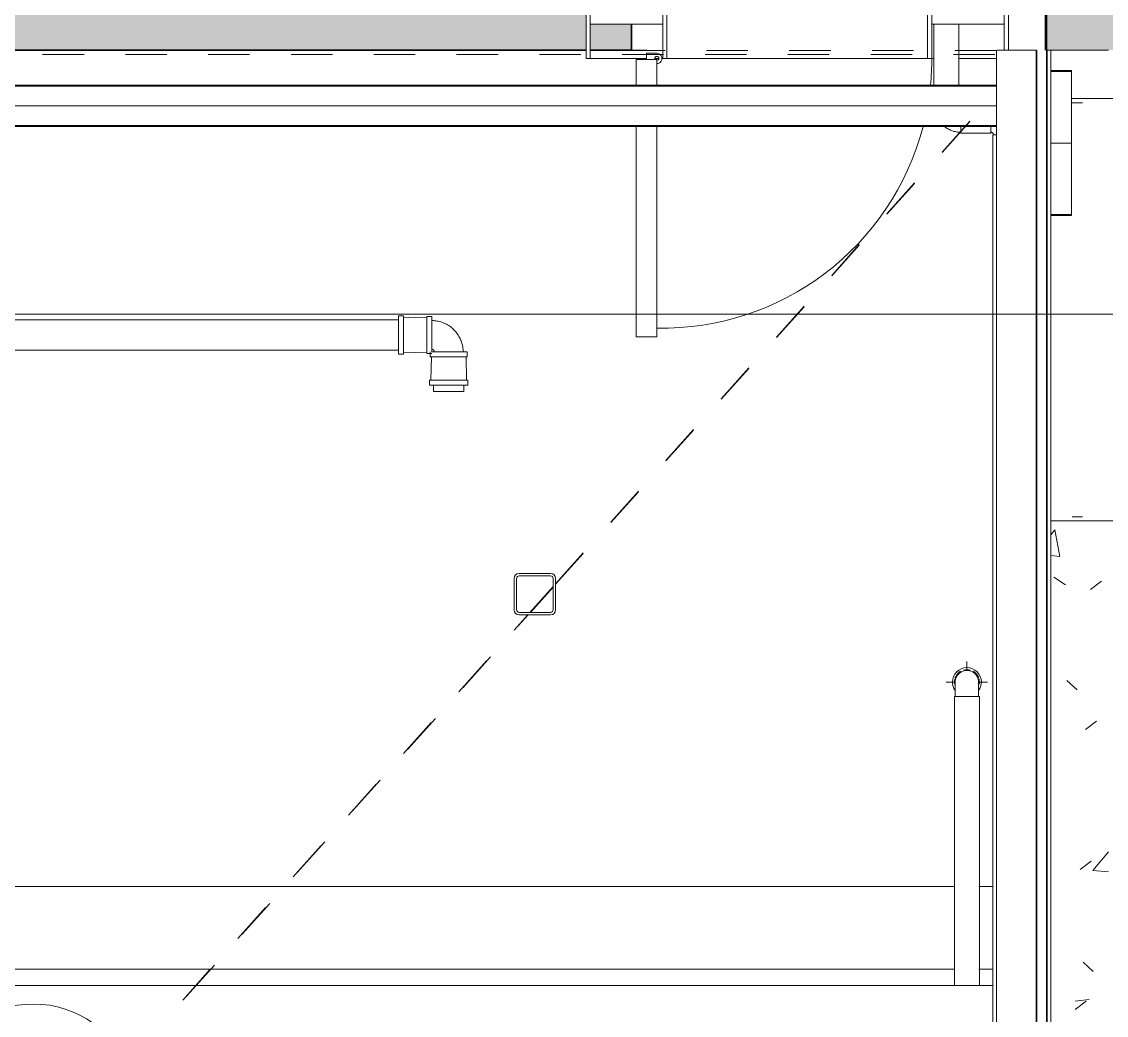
# Model space of a CAD drawing. Header units: metres. Extents: x -3 to 175, y -5 to 18.
# Drawn here: x 27.367 to 29.986, y 4.236 to 6.636 of the extents above; entities that cross this region are included whole.
import ezdxf

# ---------------------------------------------------------------- set-up
doc = ezdxf.new("R2010")
doc.units = ezdxf.units.M
doc.linetypes.add('Basculante', pattern=[0.003969, 0.002381, -0.001587])
for name, color, linetype, lineweight in [('A-DOOR', 7, 'Continuous', 9), ('A-DOOR-FRAM', 7, 'Continuous', 18), ('A-GENM', 7, 'Continuous', 9), ('A-WALL-PATT', 7, 'Continuous', 35), ('E-CABL-TRAY', 7, 'Continuous', 9), ('E-CABL-TRAY-CNTR', 7, 'Continuous', 9), ('G-ANNO-SYMB', 7, 'Continuous', 9), ('I-WALL', 7, 'Continuous', 9), ('M-EQPM', 7, 'Continuous', 9), ('P-PIPE', 7, 'Continuous', 9), ('P-PIPE-CNTR', 7, 'Continuous', 9), ('S-BEAM', 7, 'Continuous', 9), ('S-COLS', 7, 'Continuous', 9)]:
    doc.layers.add(name, color=color, linetype=linetype, lineweight=lineweight)
pattern_1 = [(50, (30.7992, 0), (0.728738, -0.06376), [0.0762, -0.8382]), (355, (30.7992, 0), (-0.14097, 0.764224), [0.06096, -0.67056]), (100.451, (30.85994, -0.0053), (0.58777, 0.700469), [0.06476, -0.71236]), (46.184, (30.7992, 0.2032), (1.084314, -0.168175), [0.1143, -1.257]), (96.636, (30.8896, 0.1892), (0.94999, 0.989753), [0.09714, -1.069]), (351.184, (30.7992, 0.2032), (0.94969, 0.990147), [0.09144, -1.006]), (21, (30.9008, 0.1524), (0.606457, -0.409065), [0.0762, -0.8382]), (326, (30.9008, 0.1524), (0.247208, 0.73675), [0.06096, -0.67056]), (71.451, (30.95135, 0.1183), (0.85367, 0.327687), [0.06476, -0.71236]), (37.5, (30.7992, 0), (0.0123552, 0.3382243), [0.03353, -0.6289, 0.03353, -0.64719, -0.6731]), (37.5, (30.7992, 0), (0.0123552, 0.3382243), [-1.343, 0.03353, -0.63957]), (7.5, (30.7992, 0), (0.2672815, 0.4007255), [0.03353, -0.35458, 0.03353, -0.61366, -0.25654]), (7.5, (30.7992, 0), (0.2672815, 0.4007255), [-1.035, 0.03353, -0.22301]), (327.5, (30.57264, 0), (0.5423632, -0.0229212), [0.03353, -0.22047, 0.03353, -0.75895, -1.052]), (327.5, (30.57264, 0), (0.5423632, -0.0229212), [-1.046, 0.03353, -1.018]), (317.5, (30.47104, 0), (0.592516, 0.101701), [0.03353, -0.29667, 0.03353, -0.49276, -0.74676]), (317.5, (30.47104, 0), (0.592516, 0.101701), [-0.85649, 0.03353, -0.71323])]

# ---------------------------------------------------------------- blocks, each defined once
blk = doc.blocks.new('M_Puerta Estancos - M_RVR_Puerta-Sector Estancos-2928855-N-Estancos')
at = {"layer": 'A-DOOR'}
for p, q in [((0.3892, 0.7675), (0.3392, 0.7675)), ((0.3392, 0.7675), (0.3392, 0.7075)), ((0.3892, 0.7075), (0.3892, 0.7675)), ((0.3392, 0.2594), (0.3392, 0.7075)), ((0.3892, 0.7075), (0.3892, 0.2594)), ((0.3392, 0.1575), (0.3392, 0.1594)), ((0.3392, 0.1575), (0.3392, 0.0975)), ((0.3892, 0.1594), (0.3892, 0.1575)), ((0.3892, 0.0975), (0.3892, 0.1575)), ((0.3392, 0.0975), (0.3892, 0.0975)), ((0.3392, 0.0825), (0.3642, 0.0825)), ((0.3642, 0.0825), (0.3642, 0.0971))]:
    blk.add_line(p, q, dxfattribs=at)
at = {"layer": 'A-DOOR', "lineweight": 18}
for p, q in [((-0.5, -0.0125), (-0.5, 0.0125)), ((-0.5, 0.0125), (-0.325, 0.0125)), ((-0.325, 0.0125), (-0.325, -0.0125)), ((0.325, -0.0125), (0.325, 0.0125)), ((0.325, 0.0125), (0.5, 0.0125)), ((0.5, 0.0125), (0.5, -0.0125)), ((-0.325, -0.0125), (-0.5, -0.0125)), ((0.5, -0.0125), (0.325, -0.0125))]:
    blk.add_line(p, q, dxfattribs=at)
at = {"layer": 'A-DOOR'}
for centre, radius, start, end in [((0.3267, 0.095), 0.6517, 88.901, 165.3428), ((0.3267, 0.095), 0.6517, 174.3114, 180), ((0.3392, 0.095), 0.0125, 105, 225), ((0.3392, 0.095), 0.0125, 90, 104.5579), ((0.3392, 0.095), 0.0125, 229.1113, 240), ((0.3392, 0.095), 0.0125, 245.1514, 270), ((0.3392, 0.095), 0.005, 90, 270), ((0.3392, 0.095), 0.005, 270, 30)]:
    blk.add_arc(centre, radius, start, end, dxfattribs=at)
at = {"layer": 'A-DOOR-FRAM', "lineweight": 9}
for p, q in [((-0.45, 0.095), (-0.4814, 0.095)), ((-0.3905, 0.095), (-0.45, 0.095)), ((-0.325, 0.095), (-0.3301, 0.095)), ((-0.265, 0.095), (-0.315, 0.095)), ((0.265, 0.095), (-0.265, 0.095)), ((0.315, 0.095), (0.265, 0.095)), ((0.3267, 0.095), (0.325, 0.095)), ((0.3442, 0.095), (0.3342, 0.095)), ((0.45, 0.095), (0.3642, 0.095)), ((0.5, 0.095), (0.45, 0.095)), ((-0.4814, -0.095), (-0.45, -0.095)), ((-0.45, -0.095), (-0.3905, -0.095)), ((-0.3301, -0.095), (-0.325, -0.095)), ((-0.315, -0.095), (-0.265, -0.095)), ((-0.265, -0.095), (0.265, -0.095)), ((0.265, -0.095), (0.315, -0.095)), ((0.325, -0.095), (0.45, -0.095)), ((0.45, -0.095), (0.5, -0.095))]:
    blk.add_line(p, q, dxfattribs=at)
at = {"layer": 'A-DOOR-FRAM'}
for p, q in [((-0.325, 0.0856), (-0.325, 0.095)), ((-0.325, 0.095), (-0.315, 0.095)), ((-0.325, 0.0756), (-0.325, 0.0851)), ((-0.315, 0.095), (-0.315, 0.0856)), ((-0.315, 0.0851), (-0.315, 0.0756)), ((0.315, 0.0756), (0.315, 0.095)), ((0.315, 0.095), (0.325, 0.095)), ((0.325, 0.095), (0.325, 0.0756)), ((0.5, 0.0756), (0.5, 0.095)), ((0.5, 0.095), (0.51, 0.095)), ((0.51, 0.095), (0.51, 0.0756)), ((-0.51, -0.0849), (-0.51, 0.075)), ((-0.5, 0.075), (-0.5, -0.0849)), ((-0.325, -0.0849), (-0.325, 0.0756)), ((-0.315, 0.0756), (-0.315, -0.0849)), ((0.315, -0.0849), (0.315, 0.0756)), ((0.325, 0.0756), (0.325, -0.0849)), ((0.5, -0.0849), (0.5, 0.0756)), ((0.51, 0.0756), (0.51, -0.0849)), ((-0.325, -0.095), (-0.325, -0.0856)), ((-0.315, -0.095), (-0.325, -0.095)), ((-0.315, -0.0856), (-0.315, -0.095)), ((0.315, -0.095), (0.315, -0.0856)), ((0.325, -0.095), (0.315, -0.095)), ((0.325, -0.0856), (0.325, -0.095)), ((0.5, -0.095), (0.5, -0.0856)), ((0.51, -0.095), (0.5, -0.095)), ((0.51, -0.0856), (0.51, -0.095))]:
    blk.add_line(p, q, dxfattribs=at)
blk = doc.blocks.new('M_Puerta Estancos - M_RVR_Puerta-Sector Estancos-2928864-N-Estancos')
at = {"layer": 'A-DOOR'}
for p, q in [((-0.5, 0.0125), (-0.5, -0.0125)), ((0.5, -0.0125), (0.5, 0.0125)), ((0.3892, -0.0975), (0.3392, -0.0975)), ((0.3392, -0.0975), (0.3392, -0.1575)), ((0.3642, -0.0975), (0.3642, -0.095)), ((0.3892, -0.1575), (0.3892, -0.0975)), ((0.3392, -0.7075), (0.3392, -0.1575)), ((0.3892, -0.1575), (0.3892, -0.7075)), ((0.3392, -0.7075), (0.3392, -0.7675)), ((0.3892, -0.7675), (0.3892, -0.7075)), ((0.3392, -0.7675), (0.3892, -0.7675))]:
    blk.add_line(p, q, dxfattribs=at)
for centre, radius, start, end in [((0.3267, -0.095), 0.6517, 180, 271.099), ((0.3392, -0.095), 0.0125, 180, 270), ((0.3392, -0.095), 0.005, 180, 270), ((0.3392, -0.095), 0.005, 330, 360)]:
    blk.add_arc(centre, radius, start, end, dxfattribs=at)
at = {"layer": 'A-DOOR-FRAM', "lineweight": 9}
for p, q in [((-0.51, 0.0642), (-0.51, -0.095)), ((0.51, -0.095), (0.51, 0.0146)), ((-0.51, -0.095), (-0.45, -0.095)), ((0.45, -0.095), (-0.45, -0.095)), ((0.45, -0.095), (0.51, -0.095))]:
    blk.add_line(p, q, dxfattribs=at)
blk = doc.blocks.new('M_Estanque Alimentación - M_Estanque Alimentación-2947143-N-Estancos')
at = {"layer": 'A-GENM', "color": 9, "linetype": 'Basculante', "true_color": 0xc0c0c0}
for p, q in [((-2.6838, 2.3255), (-2.6838, -2.378)), ((-2.6738, -2.378), (-2.6738, 2.3255)), ((-1.3954, 1.2608), (-2.5845, 2.3255)), ((-1.3942, 1.2608), (-2.5833, 2.3255)), ((-1.3264, 1.1991), (-1.3887, 1.2548)), ((-1.3264, 1.2001), (-1.3875, 1.2548)), ((-0.1017, 0.1035), (-1.3204, 1.1947)), ((-0.0917, 0.0935), (-1.3204, 1.1937))]:
    blk.add_line(p, q, dxfattribs=at)
blk = doc.blocks.new('M_Equipo Salida estanque - M_Equipo Salida estanque-2986993-N-Estancos')
at = {"layer": 'M-EQPM'}
for p, q in [((-0.1509, 0.3312), (-0.1717, 0.3104)), ((-0.1509, 0.3351), (-0.1509, 0.3312)), ((-0.093, 0.3351), (-0.1509, 0.3351)), ((-0.1509, 0.3312), (-0.093, 0.3312)), ((-0.0351, 0.3351), (-0.093, 0.3351)), ((-0.093, 0.3312), (-0.0351, 0.3312)), ((-0.0351, 0.3312), (-0.0351, 0.3351)), ((-0.0143, 0.3104), (-0.0351, 0.3312)), ((-0.1717, 0.3104), (-0.1717, 0.1729)), ((-0.1717, 0.3104), (-0.093, 0.3104)), ((-0.093, 0.3104), (-0.0143, 0.3104)), ((-0.0143, 0.2436), (-0.0143, 0.3104)), ((0.1697, 0.2), (0.1704, 0.2)), ((0.1704, 0.1743), (0.1704, 0.2)), ((-0.0115, 0.1457), (-0.0115, -0.1457)), ((-0.0107, 0.1457), (0.2805, 0.1457)), ((0.2805, 0.1456), (0.2805, -0.1457)), ((0.2805, -0.1457), (-0.0107, -0.1457)), ((0.1704, -0.3501), (0.1704, -0.1743)), ((0.0952, -0.2249), (0.0952, -0.3501)), ((0.0952, -0.3501), (0.1328, -0.3501)), ((0.1328, -0.3501), (0.1704, -0.3501))]:
    blk.add_line(p, q, dxfattribs=at)
at = {"layer": 'M-EQPM', "flags": 128}
blk.add_lwpolyline([(0.1653, -0.1794), (0.1653, -0.1828), (0.1653, -0.1868), (0.1653, -0.1908), (0.1653, -0.1915)], dxfattribs=at)
at = {"layer": 'M-EQPM'}
for start, end in [(36.5615, 180), (180, 323.4385)]:
    blk.add_arc((0, 0), 0.2453, start, end, dxfattribs=at)
blk = doc.blocks.new('FCA_N_Columna de acero - 100x100mm-V29-N-Estancos')
at = {"layer": 'S-COLS'}
for p, q in [((-0.05, -0.038), (-0.05, 0.038)), ((-0.044, 0.038), (-0.044, -0.038)), ((-0.038, 0.05), (0.038, 0.05)), ((0.038, 0.044), (-0.038, 0.044)), ((0.044, -0.038), (0.044, 0.038)), ((0.05, 0.038), (0.05, -0.038)), ((-0.038, -0.044), (0.038, -0.044)), ((0.038, -0.05), (-0.038, -0.05))]:
    blk.add_line(p, q, dxfattribs=at)
for centre, radius, start, end in [((-0.038, 0.038), 0.012, 90, 180), ((-0.038, 0.038), 0.006, 90, 180), ((0.038, 0.038), 0.012, 360, 90), ((0.038, 0.038), 0.006, 360, 90), ((-0.038, -0.038), 0.012, 180, 270), ((-0.038, -0.038), 0.006, 180, 270), ((0.038, -0.038), 0.012, 270, 360), ((0.038, -0.038), 0.006, 270, 360)]:
    blk.add_arc(centre, radius, start, end, dxfattribs=at)
blk = doc.blocks.new('M_RVR_Codo material - CO - Codo-2981511-N-Estancos')
at = {"layer": 'P-PIPE', "flags": 128}
for points in [[(-0.0347, 0.041), (-0.0347, 0.0408), (-0.0347, 0.0405), (-0.0347, 0.0403), (-0.0348, 0.04), (-0.0348, 0.0398), (-0.0349, 0.0395), (-0.0349, 0.0393), (-0.035, 0.0391), (-0.0351, 0.0388), (-0.0352, 0.0386), (-0.0353, 0.0383), (-0.0354, 0.0381), (-0.0355, 0.0379), (-0.0357, 0.0377), (-0.0358, 0.0375), (-0.036, 0.0373), (-0.0361, 0.0371), (-0.0363, 0.0369), (-0.0364, 0.0367), (-0.0366, 0.0365), (-0.0368, 0.0363), (-0.037, 0.0362), (-0.0372, 0.036), (-0.0374, 0.0358), (-0.0376, 0.0357), (-0.0378, 0.0356), (-0.0381, 0.0354), (-0.0383, 0.0353), (-0.0385, 0.0352), (-0.0387, 0.0351), (-0.039, 0.035), (-0.0392, 0.035), (-0.0395, 0.0349), (-0.0397, 0.0348), (-0.04, 0.0348), (-0.0402, 0.0348), (-0.0405, 0.0347), (-0.0407, 0.0347), (-0.041, 0.0347), (-0.041, 0.0347)], [(-0.041, -0.0347), (-0.038, -0.0346), (-0.035, -0.0345), (-0.032, -0.0342), (-0.029, -0.0337), (-0.026, -0.0332), (-0.023, -0.0325), (-0.0201, -0.0317), (-0.0172, -0.0309), (-0.0144, -0.0298), (-0.0116, -0.0287), (-0.0088, -0.0275), (-0.0061, -0.0261), (-0.0034, -0.0247), (-0.0008, -0.0231), (0.0017, -0.0215), (0.0042, -0.0197), (0.0066, -0.0179), (0.0089, -0.0159), (0.0111, -0.0139), (0.0133, -0.0117), (0.0154, -0.0095), (0.0173, -0.0072), (0.0192, -0.0048), (0.021, -0.0024), (0.0227, 0.0001), (0.0243, 0.0027), (0.0258, 0.0053), (0.0271, 0.008), (0.0284, 0.0108), (0.0296, 0.0136), (0.0306, 0.0164), (0.0315, 0.0193), (0.0323, 0.0223), (0.033, 0.0252), (0.0336, 0.0282), (0.0341, 0.0312), (0.0344, 0.0342), (0.0346, 0.0372), (0.0347, 0.0402), (0.0347, 0.041)]]:
    blk.add_lwpolyline(points, dxfattribs=at)
blk = doc.blocks.new('M_RVR_Codo material - CO - Codo-V100-N-Estancos')
at = {"layer": 'P-PIPE', "flags": 128}
for points in [[(-1.1779, 5.041), (-1.1779, 5.041), (-1.1779, 5.0409), (-1.1779, 5.0408), (-1.1779, 5.0406), (-1.1779, 5.0403), (-1.1779, 5.04), (-1.1779, 5.0397), (-1.1779, 5.0393), (-1.1779, 5.0388), (-1.1779, 5.0383), (-1.1779, 5.0377), (-1.1779, 5.0371), (-1.1779, 5.0364), (-1.1779, 5.0357), (-1.1779, 5.035), (-1.1779, 5.0342), (-1.1779, 5.0333), (-1.1779, 5.0324), (-1.1779, 5.0315), (-1.1779, 5.0305), (-1.1779, 5.0295), (-1.1779, 5.0285), (-1.1779, 5.0274), (-1.1779, 5.0263), (-1.1779, 5.0251), (-1.1779, 5.024), (-1.1779, 5.0228), (-1.1779, 5.0215), (-1.1779, 5.0203), (-1.1779, 5.019), (-1.1779, 5.0177), (-1.1779, 5.0164), (-1.1779, 5.015), (-1.1779, 5.0137), (-1.1779, 5.0123), (-1.1779, 5.011), (-1.1779, 5.0096), (-1.1779, 5.0082), (-1.1779, 5.0068), (-1.1779, 5.0065)], [(-1.1215, 5.0065), (-1.1215, 5.0078), (-1.1215, 5.0092), (-1.1215, 5.0106), (-1.1215, 5.012), (-1.1215, 5.0133), (-1.1215, 5.0147), (-1.1215, 5.016), (-1.1215, 5.0173), (-1.1215, 5.0186), (-1.1215, 5.0199), (-1.1215, 5.0212), (-1.1215, 5.0224), (-1.1215, 5.0236), (-1.1215, 5.0248), (-1.1215, 5.026), (-1.1215, 5.0271), (-1.1215, 5.0282), (-1.1215, 5.0292), (-1.1215, 5.0303), (-1.1215, 5.0313), (-1.1215, 5.0322), (-1.1215, 5.0331), (-1.1215, 5.034), (-1.1215, 5.0348), (-1.1215, 5.0355), (-1.1215, 5.0363), (-1.1215, 5.0369), (-1.1215, 5.0376), (-1.1215, 5.0381), (-1.1215, 5.0387), (-1.1215, 5.0391), (-1.1215, 5.0396), (-1.1215, 5.0399), (-1.1215, 5.0403), (-1.1215, 5.0405), (-1.1215, 5.0407), (-1.1215, 5.0409), (-1.1215, 5.041), (-1.1215, 5.041)]]:
    blk.add_lwpolyline(points, dxfattribs=at)
at = {"layer": 'P-PIPE'}
for start, end in [(90, 165), (15, 90), (166.2387, 180), (180, 183.7567), (0, 13.7613), (356.2433, 0)]:
    blk.add_arc((-1.1497, 5.041), 0.0282, start, end, dxfattribs=at)
blk = doc.blocks.new('M_RVR_Codo material - CO - Codo-V103-N-Estancos')
at = {"layer": 'P-PIPE', "flags": 128}
blk.add_lwpolyline([(-0.0282, 0.0345), (-0.0282, 0.0343), (-0.0282, 0.034), (-0.0282, 0.0338), (-0.0283, 0.0335), (-0.0283, 0.0333), (-0.0284, 0.033), (-0.0284, 0.0328), (-0.0285, 0.0326), (-0.0286, 0.0323), (-0.0287, 0.0321), (-0.0288, 0.0318), (-0.0289, 0.0316), (-0.029, 0.0314), (-0.0292, 0.0312), (-0.0293, 0.031), (-0.0295, 0.0308), (-0.0296, 0.0306), (-0.0298, 0.0304), (-0.0299, 0.0302), (-0.0301, 0.03), (-0.0303, 0.0298), (-0.0305, 0.0297), (-0.0307, 0.0295), (-0.0309, 0.0293), (-0.0311, 0.0292), (-0.0313, 0.0291), (-0.0316, 0.0289), (-0.0318, 0.0288), (-0.032, 0.0287), (-0.0322, 0.0286), (-0.0325, 0.0285), (-0.0327, 0.0285), (-0.033, 0.0284), (-0.0332, 0.0283), (-0.0335, 0.0283), (-0.0337, 0.0283), (-0.034, 0.0282), (-0.0342, 0.0282), (-0.0345, 0.0282), (-0.0345, 0.0282)], dxfattribs=at)
blk = doc.blocks.new('M_RVR_Codo material - CO - Codo-V104-N-Estancos')
at = {"layer": 'P-PIPE', "flags": 128}
blk.add_lwpolyline([(0.0144, -0.0047), (0.0154, -0.0035), (0.0169, -0.0014), (0.0183, 0.0006), (0.0196, 0.0028), (0.0208, 0.005), (0.0219, 0.0072), (0.023, 0.0095), (0.0239, 0.0118), (0.0248, 0.0142), (0.0256, 0.0166), (0.0262, 0.019), (0.0268, 0.0214), (0.0273, 0.0239), (0.0277, 0.0264), (0.0279, 0.0289), (0.0281, 0.0314), (0.0282, 0.0339), (0.0282, 0.0345)], dxfattribs=at)
blk = doc.blocks.new('Acero - Terminal - A - Terminal-3011940-N-Estancos')
at = {"layer": 'P-PIPE'}
for start, end in [(0, 180), (180, 215.5293), (324.4707, 0)]:
    blk.add_arc((13.0963, 6.165), 0.0349, start, end, dxfattribs=at)

msp = doc.modelspace()

# ---------------------------------------------------------------- hatches: boundary and pattern name
at = {"layer": 'A-WALL-PATT', "lineweight": 9}
h = msp.add_hatch(dxfattribs=at)
h.set_pattern_fill('FP_1', color=256, style=0, pattern_type=2)
h.set_pattern_definition(pattern_1)
h.paths.add_polyline_path([(29.8523, 6.5676), (29.9915, 6.5676), (29.9915, 13.1528), (29.8523, 13.1528), (29.8523, 6.7275), (29.8415, 6.7275), (29.8425, 6.5676)])
h = msp.add_hatch(dxfattribs=at)
h.set_pattern_fill('FP_1', color=256, style=0, pattern_type=2)
h.set_pattern_definition(pattern_1)
h.paths.add_polyline_path([(43.7729, 6.5676), (43.8154, 6.5676), (43.8154, 6.7176), (37.9115, 6.7176), (37.9115, 6.5676), (43.7039, 6.5676)])
h.paths.add_polyline_path([(48.2507, 6.5676), (48.5973, 6.5676), (48.5973, 6.7176), (44.9104, 6.7176), (44.9104, 6.5676), (47.3413, 6.5676)])
h.paths.add_polyline_path([(36.6563, 6.5676), (36.89, 6.5676), (36.89, 6.7176), (36.5454, 6.7176), (36.5454, 6.5676)])
h.paths.add_polyline_path([(35.5196, 6.5676), (35.5254, 6.5676), (35.5254, 6.7176), (29.8397, 6.7176), (29.8397, 6.5676), (34.6102, 6.5676)])
h.paths.add_polyline_path([(28.8131, 6.5676), (28.8397, 6.5676), (28.8397, 6.6301), (28.7397, 6.6301), (28.7397, 6.5676)])
h.paths.add_polyline_path([(28.7297, 6.5676), (28.7297, 6.7176), (24.9936, 6.7176), (24.9936, 6.5676), (28.6994, 6.5676)])
h.paths.add_polyline_path([(28.8131, 6.6551), (28.8397, 6.6551), (28.8397, 6.7176), (28.7397, 6.7176), (28.7397, 6.6551)])
h = msp.add_hatch(dxfattribs=at)
h.set_pattern_fill('FP_1', color=256, style=0, pattern_type=2)
h.set_pattern_definition(pattern_1)
h.paths.add_polyline_path([(29.9915, 0.123), (29.9915, 5.4305), (29.8523, 5.4305), (29.8523, 0.1323), (29.8415, 0.1323), (29.8415, 0.123), (29.8523, 0.123)])
h.paths.add_polyline_path([(29.9019, 6.4505), (29.9915, 6.4505), (29.9915, 6.6653), (29.8415, 6.6653), (29.8425, 6.5676), (29.8523, 6.5676), (29.8523, 6.5181), (29.9019, 6.5181), (29.9019, 6.4742)])

# ---------------------------------------------------------------- linework, layer by layer
at = {"layer": 'E-CABL-TRAY'}
for p, q in [((29.9019, 6.5181), (29.8523, 6.5181)), ((29.9019, 6.5156), (29.8523, 6.5156)), ((29.9019, 6.5181), (29.9019, 6.1681)), ((29.7206, 6.4831), (25.0769, 6.4831)), ((29.7206, 6.4806), (25.0769, 6.4806)), ((29.7206, 6.3857), (25.0769, 6.3857)), ((29.7206, 6.3831), (25.0769, 6.3831)), ((29.9019, 6.1707), (29.8523, 6.1707)), ((29.9019, 6.1681), (29.8523, 6.1681))]:
    msp.add_line(p, q, dxfattribs=at)
at = {"layer": 'E-CABL-TRAY-CNTR'}
for p, q in [((29.7206, 6.4331), (25.0769, 6.4331)), ((29.9019, 6.3431), (29.8523, 6.3431))]:
    msp.add_line(p, q, dxfattribs=at)
at = {"layer": 'G-ANNO-SYMB', "lineweight": 18}
msp.add_line((21.0348, 5.93), (31.4109, 5.93), dxfattribs=at)
at = {"layer": 'I-WALL', "lineweight": 35}
for p, q in [((29.8397, 6.5676), (29.8397, 6.7176)), ((29.8415, 6.7275), (29.8415, 6.5676)), ((28.8397, 6.5676), (28.8397, 6.6301)), ((28.7297, 6.5676), (24.9936, 6.5676)), ((28.8397, 6.5676), (28.7397, 6.5676)), ((29.8175, 2.101), (29.8175, 6.5676)), ((29.8425, 2.101), (29.8425, 6.5676))]:
    msp.add_line(p, q, dxfattribs=at)
at = {"layer": 'I-WALL'}
for p, q in [((28.8768, 6.5676), (28.8397, 6.5676)), ((29.7206, 1.1539), (29.7206, 6.5676)), ((29.7206, 6.5676), (29.8175, 6.5676)), ((29.9915, 6.5676), (29.8425, 6.5676)), ((29.8523, 2.101), (29.8523, 6.5676))]:
    msp.add_line(p, q, dxfattribs=at)
at = {"layer": 'P-PIPE'}
for p, q in [((29.5699, 6.6301), (29.5699, 6.5574)), ((29.6302, 6.5573), (29.6302, 6.6301)), ((29.5699, 6.5569), (29.5699, 6.4831)), ((29.6302, 6.4831), (29.6302, 6.5569)), ((29.6346, 6.3824), (29.6346, 6.3714)), ((29.6346, 6.3714), (29.6346, 6.3673)), ((29.6346, 6.3673), (29.7075, 6.3673)), ((29.7075, 6.3673), (29.7075, 6.3824)), ((29.7119, 6.363), (29.7119, 1.1539)), ((29.7206, 6.363), (29.7119, 6.363)), ((28.2887, 5.9257), (28.2763, 5.9257)), ((28.2763, 5.9257), (28.2763, 5.8334)), ((28.2887, 5.8334), (28.2887, 5.9257)), ((28.3448, 5.9213), (28.2887, 5.9225)), ((28.3569, 5.9245), (28.3448, 5.9245)), ((28.3448, 5.9245), (28.3448, 5.8346)), ((28.3569, 5.8382), (28.3569, 5.9245)), ((28.2763, 5.9161), (25.9182, 5.9161)), ((25.9182, 5.8431), (28.2763, 5.8431)), ((28.2763, 5.8334), (28.2887, 5.8334)), ((28.2887, 5.8366), (28.3448, 5.8378)), ((28.3448, 5.8346), (28.3569, 5.8346)), ((28.353, 5.8385), (28.353, 5.8264)), ((28.353, 5.8264), (28.4429, 5.8264)), ((28.3562, 5.8264), (28.3551, 5.7703)), ((28.4429, 5.8385), (28.3566, 5.8385)), ((28.4409, 5.7703), (28.4397, 5.8264)), ((28.4429, 5.8264), (28.4429, 5.8385)), ((28.3518, 5.7703), (28.3518, 5.7579)), ((28.4442, 5.7703), (28.3518, 5.7703)), ((28.4442, 5.7579), (28.4442, 5.7703)), ((28.3518, 5.7579), (28.4442, 5.7579)), ((28.3615, 5.7579), (28.3615, 5.7426)), ((28.3615, 5.7426), (28.4345, 5.7426)), ((28.4345, 5.7426), (28.4345, 5.7579)), ((29.6194, 5.0065), (29.6194, 4.3075)), ((29.6797, 5.0065), (29.6194, 5.0065)), ((29.6797, 4.3076), (29.6797, 5.0065)), ((29.7119, 4.3078), (27.075, 4.3078))]:
    msp.add_line(p, q, dxfattribs=at)
at = {"layer": 'P-PIPE', "color": 96, "true_color": 0x007f00}
for centre, radius, start, end in [((29.6495, 5.041), 0.0302, 120.014, 149.654), ((29.6495, 5.041), 0.0302, 74.289, 105.711), ((29.6495, 5.0561), 0.0151, 69.772, 90), ((29.6495, 5.041), 0.0302, 30.346, 59.986), ((29.6495, 5.041), 0.0302, 165.8722, 180), ((29.6495, 5.041), 0.0302, 180, 189.7663), ((29.6495, 5.041), 0.0302, 152.0193, 162.2483), ((29.6495, 5.041), 0.0302, 17.7517, 27.9807), ((29.6495, 5.041), 0.0302, 0, 14.1278), ((29.6495, 5.041), 0.0302, 350.2337, 0)]:
    msp.add_arc(centre, radius, start, end, dxfattribs=at)
at = {"layer": 'P-PIPE-CNTR'}
for p, q in [((29.6495, 5.0692), (29.6495, 5.091)), ((29.5995, 5.041), (29.6217, 5.041)), ((29.6773, 5.041), (29.6995, 5.041))]:
    msp.add_line(p, q, dxfattribs=at)
at = {"layer": 'S-BEAM'}
for p, q in [((29.6204, 4.5475), (26.0365, 4.5475)), ((29.7119, 4.5475), (29.6787, 4.5475)), ((26.0346, 4.3475), (29.6204, 4.3475)), ((29.6787, 4.3475), (29.7119, 4.3475))]:
    msp.add_line(p, q, dxfattribs=at)

# ---------------------------------------------------------------- block references
at = {"layer": 'A-DOOR'}
for name, p, rotation in [('M_Puerta Estancos - M_RVR_Puerta-Sector Estancos-2928855-N-Estancos', (29.2397, 6.6426), 180), ('M_Puerta Estancos - M_RVR_Puerta-Sector Estancos-2928864-N-Estancos', (29.9165, 5.9405), 89.99999999999991)]:
    msp.add_blockref(name, p, dxfattribs=dict(at, rotation=rotation))
at = {"layer": 'A-GENM', "color": 9, "linetype": 'Basculante', "true_color": 0xc0c0c0, "rotation": 269.9999999999997}
msp.add_blockref('M_Estanque Alimentación - M_Estanque Alimentación-2947143-N-Estancos', (27.3951, 3.8831), dxfattribs=at)
at = {"layer": 'M-EQPM', "rotation": 269.9999999999995}
msp.add_blockref('M_Equipo Salida estanque - M_Equipo Salida estanque-2986993-N-Estancos', (27.3952, 4.018), dxfattribs=at)
at = {"layer": 'P-PIPE'}
for name, p, rotation in [('M_RVR_Codo material - CO - Codo-V104-N-Estancos', (29.6, 6.3975), 270), ('M_RVR_Codo material - CO - Codo-V103-N-Estancos', (29.742, 6.3975), 90), ('M_RVR_Codo material - CO - Codo-2981511-N-Estancos', (28.398, 5.8796), 90)]:
    msp.add_blockref(name, p, dxfattribs=dict(at, rotation=rotation))
for name, p in [('Acero - Terminal - A - Terminal-3011940-N-Estancos', (16.5532, -1.124)), ('M_RVR_Codo material - CO - Codo-V100-N-Estancos', (30.7992, 0))]:
    msp.add_blockref(name, p, dxfattribs=at)
at = {"layer": 'S-COLS'}
msp.add_blockref('FCA_N_Columna de acero - 100x100mm-V29-N-Estancos', (28.606, 5.2535), dxfattribs=at)

doc.saveas('drawing.dxf')
